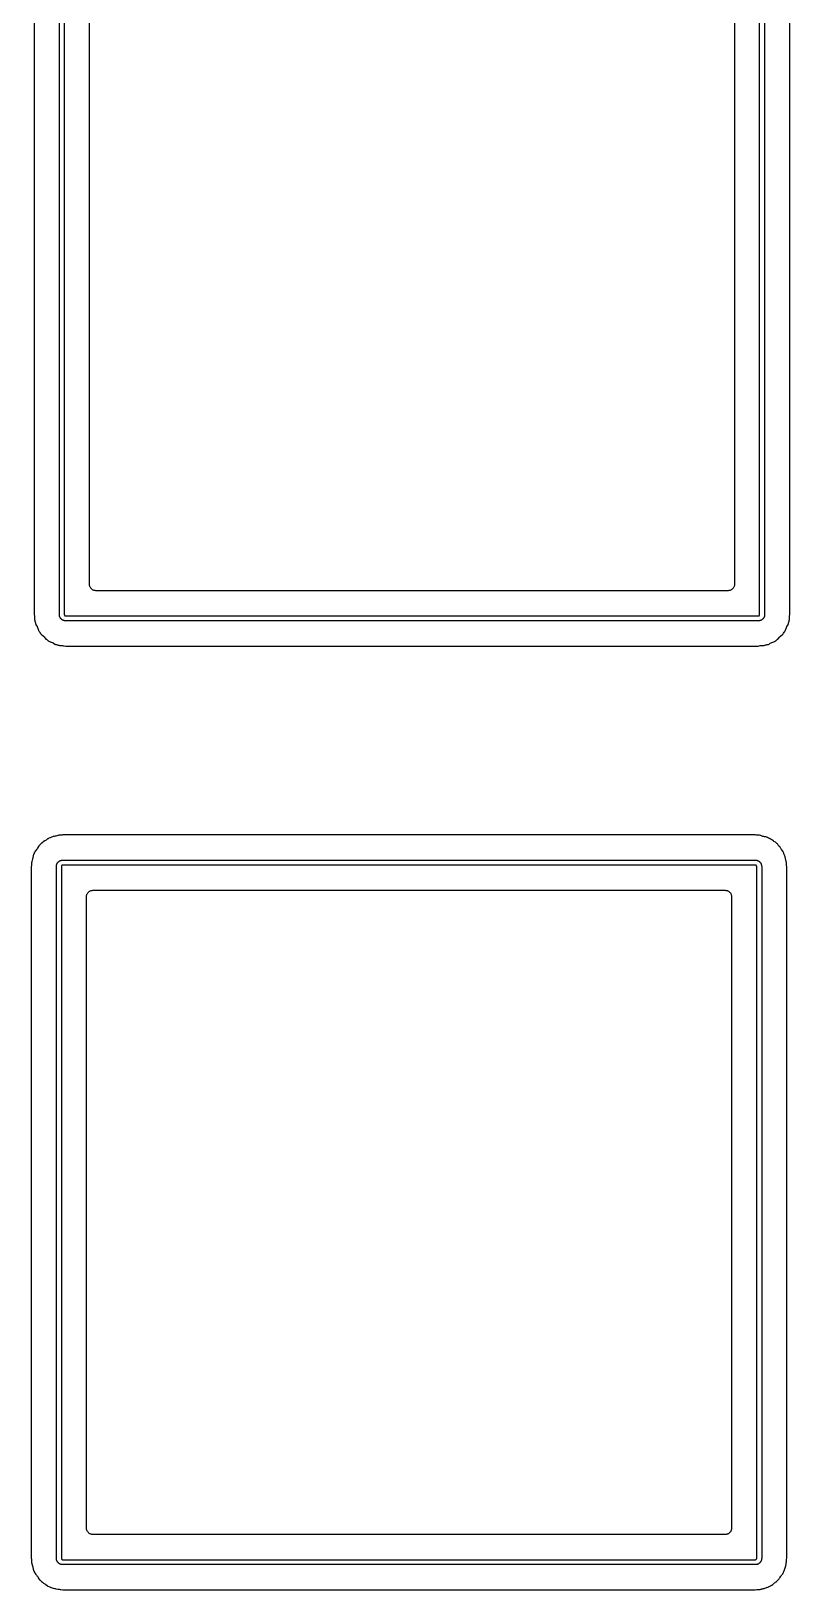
# Model space of a CAD drawing. Extents: x 63 to 223, y -147 to -32.
# Drawn here: x 133.96 to 149.26, y -121.63 to -90.17 of the extents above; entities that cross this region are included whole.
import ezdxf

# ---------------------------------------------------------------- set-up
doc = ezdxf.new("R2010")
doc.units = 0
doc.header["$MEASUREMENT"] = 0
doc.layers.add('BLACK', color=7, linetype='CONTINUOUS')

msp = doc.modelspace()

# ---------------------------------------------------------------- linework, layer by layer
at = {"layer": 'Black'}
for p, q in [((134.022, -87.9824), (134.022, -101.943)), ((134.53, -101.948), (134.53, -87.9781)), ((134.63, -87.9819), (134.63, -101.944)), ((148.652, -101.944), (148.652, -87.9819)), ((148.752, -87.9781), (148.752, -101.948)), ((149.26, -90.3001), (149.26, -87.9824)), ((135.138, -101.339), (135.138, -88.5869)), ((148.144, -88.5869), (148.144, -101.339)), ((149.26, -101.943), (149.26, -90.3001)), ((135.14, -101.35), (135.138, -101.339)), ((135.14, -101.361), (135.14, -101.35)), ((135.144, -101.371), (135.14, -101.361)), ((135.146, -101.382), (135.144, -101.371)), ((135.151, -101.392), (135.146, -101.382)), ((135.155, -101.402), (135.151, -101.392)), ((135.162, -101.411), (135.155, -101.402)), ((135.168, -101.421), (135.162, -101.411)), ((135.176, -101.428), (135.168, -101.421)), ((135.183, -101.436), (135.176, -101.428)), ((135.193, -101.442), (135.183, -101.436)), ((135.201, -101.449), (135.193, -101.442)), ((135.212, -101.453), (135.201, -101.449)), ((135.222, -101.458), (135.212, -101.453)), ((135.233, -101.46), (135.222, -101.458)), ((135.243, -101.464), (135.233, -101.46)), ((135.254, -101.464), (135.243, -101.464)), ((135.265, -101.466), (135.254, -101.464)), ((148.017, -101.466), (135.265, -101.466)), ((148.028, -101.464), (148.017, -101.466)), ((148.039, -101.464), (148.028, -101.464)), ((148.049, -101.46), (148.039, -101.464)), ((148.06, -101.458), (148.049, -101.46)), ((148.07, -101.453), (148.06, -101.458)), ((148.081, -101.449), (148.07, -101.453)), ((148.089, -101.442), (148.081, -101.449)), ((148.099, -101.436), (148.089, -101.442)), ((148.106, -101.428), (148.099, -101.436)), ((148.114, -101.421), (148.106, -101.428)), ((148.12, -101.411), (148.114, -101.421)), ((148.127, -101.402), (148.12, -101.411)), ((148.131, -101.392), (148.127, -101.402)), ((148.136, -101.382), (148.131, -101.392)), ((148.138, -101.371), (148.136, -101.382)), ((148.142, -101.361), (148.138, -101.371)), ((148.144, -101.339), (148.142, -101.35)), ((148.142, -101.35), (148.142, -101.361)), ((134.022, -101.943), (134.029, -101.977)), ((134.029, -101.977), (134.029, -101.993)), ((134.029, -101.993), (134.031, -102.009)), ((134.031, -102.009), (134.03, -102.035)), ((134.03, -102.035), (134.031, -102.047)), ((134.031, -102.047), (134.035, -102.067)), ((134.035, -102.067), (134.035, -102.068)), ((134.035, -102.068), (134.035, -102.07)), ((134.035, -102.07), (134.035, -102.071)), ((134.035, -102.071), (134.038, -102.079)), ((134.038, -102.079), (134.042, -102.098)), ((134.042, -102.098), (134.047, -102.117)), ((134.047, -102.117), (134.047, -102.119)), ((134.047, -102.119), (134.05, -102.127)), ((134.05, -102.127), (134.05, -102.128)), ((134.05, -102.128), (134.05, -102.128)), ((134.05, -102.128), (134.056, -102.149)), ((134.056, -102.149), (134.058, -102.156)), ((134.058, -102.156), (134.061, -102.164)), ((134.061, -102.164), (134.079, -102.19)), ((134.079, -102.19), (134.081, -102.195)), ((134.081, -102.195), (134.084, -102.198)), ((134.084, -102.198), (134.086, -102.202)), ((134.086, -102.202), (134.09, -102.212)), ((134.09, -102.212), (134.095, -102.22)), ((134.095, -102.22), (134.109, -102.259)), ((134.531, -101.952), (134.53, -101.948)), ((134.531, -101.955), (134.531, -101.952)), ((134.531, -101.959), (134.531, -101.955)), ((134.531, -101.961), (134.531, -101.959)), ((134.532, -101.968), (134.531, -101.961)), ((134.533, -101.975), (134.532, -101.968)), ((134.534, -101.979), (134.533, -101.975)), ((134.535, -101.982), (134.534, -101.979)), ((134.535, -101.984), (134.535, -101.982)), ((134.535, -101.986), (134.535, -101.984)), ((134.538, -101.992), (134.535, -101.986)), ((134.54, -101.999), (134.538, -101.992)), ((134.542, -102), (134.54, -101.999)), ((134.542, -102.002), (134.542, -102)), ((134.543, -102.002), (134.542, -102.002)), ((134.547, -102.009), (134.543, -102.002)), ((134.551, -102.017), (134.547, -102.009)), ((134.554, -102.021), (134.551, -102.017)), ((134.551, -102.017), (134.551, -102.017)), ((134.551, -102.017), (134.551, -102.017)), ((134.556, -102.025), (134.554, -102.021)), ((134.562, -102.03), (134.556, -102.025)), ((134.567, -102.036), (134.562, -102.03)), ((134.567, -102.037), (134.567, -102.036)), ((134.568, -102.037), (134.567, -102.037)), ((134.574, -102.042), (134.568, -102.037)), ((134.579, -102.048), (134.574, -102.042)), ((134.583, -102.05), (134.579, -102.048)), ((134.587, -102.053), (134.583, -102.05)), ((134.594, -102.057), (134.587, -102.053)), ((134.587, -102.053), (134.587, -102.053)), ((134.587, -102.053), (134.587, -102.053)), ((134.602, -102.061), (134.594, -102.057)), ((134.602, -102.062), (134.602, -102.061)), ((134.604, -102.062), (134.602, -102.062)), ((134.605, -102.064), (134.604, -102.062)), ((134.612, -102.066), (134.605, -102.064)), ((134.618, -102.069), (134.612, -102.066)), ((134.62, -102.069), (134.618, -102.069)), ((134.622, -102.069), (134.62, -102.069)), ((134.625, -102.07), (134.622, -102.069)), ((134.629, -102.071), (134.625, -102.07)), ((134.636, -102.072), (134.629, -102.071)), ((134.63, -101.944), (134.63, -101.948)), ((134.63, -101.948), (134.63, -101.951)), ((134.63, -101.951), (134.631, -101.952)), ((134.631, -101.952), (134.631, -101.954)), ((134.631, -101.954), (134.631, -101.956)), ((134.631, -101.956), (134.632, -101.958)), ((134.632, -101.958), (134.633, -101.96)), ((134.633, -101.96), (134.633, -101.96)), ((134.633, -101.96), (134.634, -101.962)), ((134.634, -101.962), (134.636, -101.963)), ((134.636, -101.963), (134.636, -101.964)), ((134.636, -101.964), (134.638, -101.966)), ((134.643, -102.073), (134.636, -102.072)), ((134.638, -101.966), (134.64, -101.968)), ((134.64, -101.968), (134.641, -101.968)), ((134.641, -101.968), (134.642, -101.97)), ((134.642, -101.97), (134.644, -101.971)), ((134.645, -102.073), (134.643, -102.073)), ((134.644, -101.971), (134.644, -101.971)), ((134.644, -101.971), (134.646, -101.972)), ((134.649, -102.073), (134.645, -102.073)), ((134.646, -101.972), (134.648, -101.973)), ((134.648, -101.973), (134.65, -101.973)), ((134.652, -102.073), (134.649, -102.073)), ((134.65, -101.973), (134.652, -101.973)), ((134.652, -101.973), (134.653, -101.974)), ((134.656, -102.074), (134.652, -102.073)), ((134.653, -101.974), (134.656, -101.974)), ((134.656, -101.974), (134.66, -101.974)), ((148.626, -102.074), (134.656, -102.074)), ((134.66, -101.974), (148.622, -101.974)), ((148.622, -101.974), (148.624, -101.974)), ((148.624, -101.974), (148.628, -101.974)), ((148.63, -102.073), (148.626, -102.074)), ((148.628, -101.974), (148.632, -101.973)), ((148.634, -102.073), (148.63, -102.073)), ((148.632, -101.973), (148.633, -101.973)), ((148.633, -101.973), (148.634, -101.973)), ((148.634, -101.973), (148.636, -101.972)), ((148.634, -101.973), (148.634, -101.973)), ((148.636, -102.073), (148.634, -102.073)), ((148.636, -101.972), (148.638, -101.971)), ((148.639, -102.073), (148.636, -102.073)), ((148.638, -101.971), (148.64, -101.97)), ((148.638, -101.971), (148.638, -101.971)), ((148.647, -102.072), (148.639, -102.073)), ((148.64, -101.97), (148.641, -101.968)), ((148.641, -101.968), (148.642, -101.968)), ((148.642, -101.968), (148.644, -101.966)), ((148.644, -101.966), (148.646, -101.964)), ((148.646, -101.963), (148.648, -101.962)), ((148.646, -101.964), (148.646, -101.963)), ((148.655, -102.07), (148.647, -102.072)), ((148.648, -101.962), (148.649, -101.96)), ((148.649, -101.96), (148.65, -101.958)), ((148.649, -101.96), (148.649, -101.96)), ((148.65, -101.958), (148.651, -101.956)), ((148.651, -101.952), (148.652, -101.951)), ((148.651, -101.954), (148.651, -101.952)), ((148.651, -101.956), (148.651, -101.954)), ((148.652, -101.948), (148.652, -101.944)), ((148.652, -101.951), (148.652, -101.948)), ((148.657, -102.07), (148.655, -102.07)), ((148.659, -102.069), (148.657, -102.07)), ((148.661, -102.069), (148.659, -102.069)), ((148.664, -102.069), (148.661, -102.069)), ((148.67, -102.066), (148.664, -102.069)), ((148.676, -102.064), (148.67, -102.066)), ((148.677, -102.063), (148.676, -102.064)), ((148.68, -102.062), (148.677, -102.063)), ((148.687, -102.057), (148.68, -102.061)), ((148.68, -102.061), (148.68, -102.062)), ((148.695, -102.053), (148.687, -102.057)), ((148.699, -102.05), (148.695, -102.053)), ((148.695, -102.053), (148.695, -102.053)), ((148.695, -102.053), (148.695, -102.053)), ((148.703, -102.048), (148.699, -102.05)), ((148.708, -102.042), (148.703, -102.048)), ((148.714, -102.037), (148.708, -102.042)), ((148.715, -102.037), (148.714, -102.037)), ((148.72, -102.03), (148.715, -102.036)), ((148.715, -102.036), (148.715, -102.037)), ((148.726, -102.025), (148.72, -102.03)), ((148.728, -102.021), (148.726, -102.025)), ((148.731, -102.017), (148.728, -102.021)), ((148.735, -102.01), (148.731, -102.017)), ((148.731, -102.017), (148.731, -102.017)), ((148.731, -102.017), (148.731, -102.017)), ((148.739, -102.002), (148.735, -102.01)), ((148.74, -102.002), (148.739, -102.002)), ((148.742, -101.999), (148.74, -102)), ((148.74, -102), (148.74, -102.002)), ((148.744, -101.992), (148.742, -101.999)), ((148.747, -101.986), (148.744, -101.992)), ((148.748, -101.979), (148.747, -101.982)), ((148.747, -101.982), (148.747, -101.984)), ((148.747, -101.984), (148.747, -101.986)), ((148.749, -101.975), (148.748, -101.979)), ((148.75, -101.968), (148.749, -101.975)), ((148.751, -101.961), (148.75, -101.968)), ((148.752, -101.948), (148.751, -101.952)), ((148.751, -101.952), (148.751, -101.955)), ((148.751, -101.955), (148.751, -101.959)), ((148.751, -101.959), (148.751, -101.961)), ((149.173, -102.259), (149.187, -102.22)), ((149.187, -102.22), (149.192, -102.212)), ((149.192, -102.212), (149.196, -102.202)), ((149.196, -102.202), (149.198, -102.198)), ((149.198, -102.198), (149.201, -102.195)), ((149.201, -102.195), (149.203, -102.19)), ((149.203, -102.19), (149.221, -102.164)), ((149.221, -102.164), (149.224, -102.156)), ((149.224, -102.156), (149.226, -102.149)), ((149.226, -102.149), (149.232, -102.128)), ((149.232, -102.127), (149.235, -102.119)), ((149.232, -102.128), (149.232, -102.127)), ((149.232, -102.128), (149.232, -102.128)), ((149.235, -102.117), (149.24, -102.098)), ((149.235, -102.119), (149.235, -102.117)), ((149.24, -102.098), (149.244, -102.079)), ((149.244, -102.079), (149.247, -102.071)), ((149.247, -102.067), (149.251, -102.047)), ((149.247, -102.068), (149.247, -102.067)), ((149.247, -102.07), (149.247, -102.068)), ((149.247, -102.071), (149.247, -102.07)), ((149.251, -102.009), (149.253, -101.993)), ((149.252, -102.035), (149.251, -102.009)), ((149.251, -102.047), (149.252, -102.035)), ((149.253, -101.977), (149.26, -101.943)), ((149.253, -101.993), (149.253, -101.977)), ((134.109, -102.259), (134.11, -102.263)), ((134.11, -102.263), (134.112, -102.266)), ((134.112, -102.266), (134.115, -102.276)), ((134.115, -102.276), (134.115, -102.276)), ((134.115, -102.276), (134.122, -102.287)), ((134.122, -102.287), (134.124, -102.29)), ((134.124, -102.29), (134.124, -102.29)), ((134.124, -102.29), (134.127, -102.294)), ((134.127, -102.294), (134.127, -102.295)), ((134.127, -102.295), (134.127, -102.296)), ((134.127, -102.296), (134.128, -102.298)), ((134.128, -102.298), (134.13, -102.3)), ((134.13, -102.3), (134.131, -102.301)), ((134.131, -102.301), (134.131, -102.301)), ((134.131, -102.301), (134.135, -102.304)), ((134.135, -102.304), (134.146, -102.32)), ((134.146, -102.32), (134.158, -102.336)), ((134.158, -102.336), (134.162, -102.344)), ((134.162, -102.344), (134.163, -102.344)), ((134.163, -102.344), (134.207, -102.382)), ((134.207, -102.382), (134.214, -102.39)), ((134.214, -102.39), (134.222, -102.397)), ((134.222, -102.397), (134.26, -102.441)), ((134.26, -102.441), (134.26, -102.442)), ((134.26, -102.442), (134.268, -102.446)), ((134.268, -102.446), (134.284, -102.458)), ((134.284, -102.458), (134.3, -102.469)), ((134.3, -102.469), (134.303, -102.473)), ((134.303, -102.473), (134.303, -102.473)), ((134.303, -102.473), (134.304, -102.474)), ((134.304, -102.474), (134.306, -102.476)), ((134.306, -102.476), (134.308, -102.477)), ((134.308, -102.477), (134.309, -102.477)), ((134.309, -102.477), (134.31, -102.477)), ((134.31, -102.477), (134.314, -102.48)), ((134.314, -102.48), (134.314, -102.48)), ((134.314, -102.48), (134.317, -102.482)), ((134.317, -102.482), (134.328, -102.489)), ((134.328, -102.489), (134.328, -102.489)), ((134.328, -102.489), (134.338, -102.492)), ((134.338, -102.492), (134.341, -102.494)), ((134.341, -102.494), (134.345, -102.495)), ((134.345, -102.495), (134.384, -102.509)), ((134.384, -102.509), (134.392, -102.514)), ((134.392, -102.514), (134.402, -102.518)), ((134.402, -102.518), (134.406, -102.52)), ((134.406, -102.52), (134.409, -102.523)), ((134.409, -102.523), (134.414, -102.525)), ((134.414, -102.525), (134.44, -102.543)), ((134.44, -102.543), (134.448, -102.546)), ((134.448, -102.546), (134.455, -102.548)), ((134.455, -102.548), (134.476, -102.554)), ((134.476, -102.554), (134.476, -102.554)), ((134.476, -102.554), (134.477, -102.554)), ((134.477, -102.554), (134.485, -102.557)), ((134.485, -102.557), (134.487, -102.557)), ((134.487, -102.557), (134.506, -102.562)), ((134.506, -102.562), (134.525, -102.566)), ((134.525, -102.566), (134.533, -102.569)), ((134.533, -102.569), (134.534, -102.569)), ((134.534, -102.569), (134.536, -102.569)), ((134.536, -102.569), (134.537, -102.569)), ((134.537, -102.569), (134.557, -102.573)), ((148.678, -102.573), (148.693, -102.571)), ((148.693, -102.571), (148.724, -102.572)), ((148.724, -102.572), (148.745, -102.569)), ((148.745, -102.569), (148.755, -102.567)), ((148.755, -102.567), (148.772, -102.56)), ((148.772, -102.56), (148.789, -102.556)), ((148.789, -102.556), (148.805, -102.551)), ((148.805, -102.551), (148.826, -102.549)), ((148.826, -102.549), (148.828, -102.548)), ((148.828, -102.548), (148.842, -102.543)), ((148.842, -102.543), (148.866, -102.526)), ((148.866, -102.526), (148.881, -102.52)), ((148.881, -102.52), (148.895, -102.512)), ((148.895, -102.512), (148.94, -102.496)), ((148.94, -102.496), (148.952, -102.489)), ((148.952, -102.489), (148.969, -102.479)), ((148.969, -102.479), (148.976, -102.476)), ((148.976, -102.476), (148.978, -102.474)), ((148.978, -102.474), (148.979, -102.473)), ((148.979, -102.473), (148.982, -102.469)), ((148.979, -102.473), (148.979, -102.473)), ((148.982, -102.469), (148.998, -102.458)), ((148.998, -102.458), (149.014, -102.446)), ((149.014, -102.446), (149.022, -102.442)), ((149.022, -102.441), (149.06, -102.397)), ((149.022, -102.442), (149.022, -102.441)), ((149.06, -102.397), (149.068, -102.39)), ((149.068, -102.39), (149.075, -102.382)), ((149.075, -102.382), (149.119, -102.344)), ((149.119, -102.344), (149.12, -102.344)), ((149.12, -102.344), (149.124, -102.336)), ((149.124, -102.336), (149.136, -102.32)), ((149.136, -102.32), (149.147, -102.304)), ((149.147, -102.304), (149.151, -102.301)), ((149.151, -102.301), (149.152, -102.3)), ((149.151, -102.301), (149.151, -102.301)), ((149.152, -102.3), (149.154, -102.298)), ((149.154, -102.298), (149.155, -102.296)), ((149.155, -102.294), (149.158, -102.29)), ((149.155, -102.295), (149.155, -102.294)), ((149.155, -102.296), (149.155, -102.295)), ((149.158, -102.29), (149.16, -102.287)), ((149.158, -102.29), (149.158, -102.29)), ((149.16, -102.287), (149.167, -102.276)), ((149.167, -102.276), (149.17, -102.266)), ((149.167, -102.276), (149.167, -102.276)), ((149.17, -102.266), (149.172, -102.263)), ((149.172, -102.263), (149.173, -102.259)), ((134.557, -102.573), (134.569, -102.574)), ((134.569, -102.574), (134.595, -102.573)), ((134.595, -102.573), (134.611, -102.575)), ((134.611, -102.575), (134.627, -102.575)), ((134.627, -102.575), (134.661, -102.582)), ((134.661, -102.582), (148.621, -102.582)), ((148.621, -102.582), (148.664, -102.574)), ((148.664, -102.574), (148.678, -102.573)), ((148.724, -102.572), (148.724, -102.572)), ((134.108, -106.632), (134.09, -106.664)), ((134.109, -106.63), (134.108, -106.632)), ((134.11, -106.628), (134.109, -106.63)), ((134.114, -106.621), (134.11, -106.628)), ((134.119, -106.615), (134.114, -106.621)), ((134.122, -106.611), (134.119, -106.615)), ((134.128, -106.604), (134.122, -106.611)), ((134.13, -106.602), (134.128, -106.604)), ((134.128, -106.604), (134.128, -106.604)), ((134.132, -106.601), (134.13, -106.602)), ((134.134, -106.599), (134.132, -106.601)), ((134.137, -106.598), (134.134, -106.599)), ((134.15, -106.584), (134.137, -106.598)), ((134.164, -106.571), (134.15, -106.584)), ((134.165, -106.568), (134.164, -106.571)), ((134.167, -106.566), (134.165, -106.568)), ((134.168, -106.564), (134.167, -106.566)), ((134.176, -106.557), (134.168, -106.564)), ((134.181, -106.553), (134.176, -106.557)), ((134.198, -106.539), (134.181, -106.553)), ((134.199, -106.537), (134.198, -106.538)), ((134.198, -106.538), (134.198, -106.539)), ((134.198, -106.539), (134.198, -106.539)), ((134.201, -106.536), (134.199, -106.537)), ((134.205, -106.533), (134.201, -106.536)), ((134.238, -106.516), (134.205, -106.533)), ((134.249, -106.507), (134.238, -106.516)), ((134.261, -106.5), (134.249, -106.507)), ((134.283, -106.482), (134.261, -106.5)), ((134.285, -106.48), (134.283, -106.482)), ((134.287, -106.479), (134.285, -106.48)), ((134.292, -106.476), (134.287, -106.478)), ((134.287, -106.478), (134.287, -106.479)), ((134.295, -106.475), (134.292, -106.476)), ((134.298, -106.473), (134.295, -106.475)), ((134.301, -106.473), (134.298, -106.473)), ((134.318, -106.464), (134.301, -106.473)), ((134.335, -106.456), (134.318, -106.464)), ((134.337, -106.454), (134.335, -106.456)), ((134.34, -106.452), (134.337, -106.454)), ((134.341, -106.451), (134.34, -106.452)), ((134.342, -106.451), (134.341, -106.451)), ((134.359, -106.444), (134.342, -106.451)), ((134.372, -106.441), (134.359, -106.444)), ((134.389, -106.435), (134.372, -106.441)), ((134.405, -106.43), (134.389, -106.435)), ((134.409, -106.428), (134.405, -106.43)), ((134.428, -106.427), (134.409, -106.428)), ((134.444, -106.422), (134.428, -106.427)), ((134.46, -106.42), (134.444, -106.422)), ((134.499, -106.406), (134.46, -106.42)), ((134.504, -106.406), (134.499, -106.406)), ((134.522, -106.403), (134.504, -106.406)), ((134.541, -106.402), (134.522, -106.403)), ((134.544, -106.401), (134.541, -106.402)), ((134.563, -106.4), (134.544, -106.401)), ((134.584, -106.399), (134.563, -106.4)), ((134.601, -106.396), (134.584, -106.399)), ((148.562, -106.396), (134.601, -106.396)), ((148.579, -106.399), (148.562, -106.396)), ((148.6, -106.4), (148.579, -106.399)), ((148.62, -106.401), (148.6, -106.4)), ((148.624, -106.4), (148.62, -106.401)), ((148.634, -106.401), (148.624, -106.4)), ((148.644, -106.402), (148.634, -106.401)), ((148.644, -106.403), (148.644, -106.402)), ((148.646, -106.403), (148.644, -106.403)), ((148.647, -106.403), (148.646, -106.403)), ((148.667, -106.406), (148.647, -106.403)), ((148.674, -106.407), (148.667, -106.406)), ((148.718, -106.424), (148.674, -106.407)), ((148.734, -106.427), (148.718, -106.424)), ((148.749, -106.431), (148.734, -106.427)), ((148.781, -106.435), (148.749, -106.431)), ((148.784, -106.436), (148.781, -106.435)), ((148.792, -106.441), (148.784, -106.436)), ((148.811, -106.45), (148.792, -106.441)), ((148.829, -106.458), (148.811, -106.45)), ((148.835, -106.46), (148.829, -106.458)), ((148.839, -106.46), (148.835, -106.46)), ((148.841, -106.461), (148.839, -106.46)), ((148.85, -106.468), (148.841, -106.461)), ((148.867, -106.477), (148.85, -106.468)), ((148.883, -106.487), (148.867, -106.477)), ((148.896, -106.492), (148.883, -106.487)), ((148.916, -106.509), (148.896, -106.492)), ((148.929, -106.517), (148.916, -106.509)), ((148.941, -106.527), (148.929, -106.517)), ((148.97, -106.543), (148.941, -106.527)), ((148.982, -106.553), (148.97, -106.543)), ((148.983, -106.554), (148.982, -106.553)), ((148.985, -106.556), (148.983, -106.554)), ((149, -106.57), (148.985, -106.556)), ((149.009, -106.578), (149, -106.57)), ((149.025, -106.602), (149.009, -106.578)), ((149.037, -106.615), (149.025, -106.602)), ((149.049, -106.629), (149.037, -106.615)), ((149.064, -106.642), (149.049, -106.629)), ((149.078, -106.668), (149.064, -106.642)), ((133.968, -106.975), (133.967, -106.978)), ((133.969, -106.956), (133.968, -106.975)), ((133.972, -106.938), (133.969, -106.956)), ((133.991, -106.881), (133.972, -106.934)), ((133.972, -106.934), (133.972, -106.938)), ((133.993, -106.868), (133.991, -106.881)), ((133.997, -106.855), (133.993, -106.868)), ((134.002, -106.812), (133.997, -106.855)), ((134.009, -106.794), (134.002, -106.812)), ((134.002, -106.812), (134.002, -106.812)), ((134.017, -106.776), (134.009, -106.794)), ((134.019, -106.772), (134.017, -106.775)), ((134.017, -106.775), (134.017, -106.776)), ((134.022, -106.767), (134.019, -106.772)), ((134.023, -106.766), (134.022, -106.767)), ((134.025, -106.758), (134.023, -106.766)), ((134.03, -106.748), (134.025, -106.758)), ((134.032, -106.745), (134.03, -106.747)), ((134.03, -106.747), (134.03, -106.748)), ((134.035, -106.739), (134.032, -106.745)), ((134.036, -106.737), (134.035, -106.739)), ((134.039, -106.731), (134.036, -106.737)), ((134.041, -106.727), (134.039, -106.731)), ((134.039, -106.731), (134.039, -106.731)), ((134.044, -106.722), (134.041, -106.727)), ((134.076, -106.683), (134.044, -106.722)), ((134.082, -106.673), (134.076, -106.683)), ((134.09, -106.664), (134.082, -106.673)), ((134.482, -106.979), (134.483, -106.976)), ((134.483, -106.976), (134.484, -106.974)), ((134.484, -106.974), (134.485, -106.971)), ((134.485, -106.971), (134.488, -106.966)), ((134.488, -106.966), (134.491, -106.961)), ((134.491, -106.961), (134.493, -106.959)), ((134.493, -106.959), (134.495, -106.957)), ((134.495, -106.955), (134.5, -106.95)), ((134.495, -106.957), (134.495, -106.955)), ((134.495, -106.957), (134.495, -106.957)), ((134.5, -106.95), (134.504, -106.945)), ((134.504, -106.945), (134.505, -106.944)), ((134.505, -106.944), (134.507, -106.942)), ((134.507, -106.942), (134.507, -106.941)), ((134.507, -106.941), (134.508, -106.941)), ((134.508, -106.941), (134.51, -106.939)), ((134.51, -106.939), (134.511, -106.938)), ((134.511, -106.938), (134.516, -106.934)), ((134.516, -106.934), (134.521, -106.929)), ((134.521, -106.929), (134.523, -106.929)), ((134.523, -106.929), (134.526, -106.926)), ((134.523, -106.929), (134.523, -106.929)), ((134.526, -106.926), (134.529, -106.924)), ((134.529, -106.924), (134.533, -106.921)), ((134.533, -106.921), (134.537, -106.919)), ((134.537, -106.919), (134.541, -106.918)), ((134.541, -106.918), (134.544, -106.916)), ((134.544, -106.916), (134.546, -106.916)), ((134.546, -106.915), (134.554, -106.913)), ((134.546, -106.916), (134.546, -106.915)), ((134.554, -106.913), (134.56, -106.91)), ((134.56, -106.91), (134.562, -106.91)), ((134.562, -106.91), (134.563, -106.91)), ((134.563, -106.909), (134.566, -106.908)), ((134.563, -106.91), (134.563, -106.909)), ((134.566, -106.908), (134.572, -106.907)), ((134.572, -106.907), (134.577, -106.905)), ((134.577, -106.905), (134.58, -106.906)), ((134.58, -106.906), (134.583, -106.905)), ((134.583, -106.905), (134.586, -106.905)), ((134.586, -106.905), (134.588, -106.905)), ((134.588, -106.905), (134.592, -106.905)), ((134.592, -106.905), (134.596, -106.904)), ((134.596, -106.904), (148.566, -106.904)), ((148.566, -106.904), (148.57, -106.905)), ((148.57, -106.905), (148.573, -106.905)), ((148.573, -106.905), (148.577, -106.905)), ((148.577, -106.905), (148.58, -106.905)), ((148.58, -106.905), (148.583, -106.906)), ((148.583, -106.906), (148.586, -106.905)), ((148.586, -106.905), (148.591, -106.907)), ((148.591, -106.907), (148.597, -106.908)), ((148.597, -106.908), (148.6, -106.909)), ((148.6, -106.909), (148.602, -106.91)), ((148.602, -106.91), (148.603, -106.911)), ((148.603, -106.911), (148.607, -106.912)), ((148.607, -106.912), (148.614, -106.914)), ((148.614, -106.914), (148.617, -106.916)), ((148.617, -106.916), (148.62, -106.917)), ((148.62, -106.917), (148.62, -106.917)), ((148.62, -106.917), (148.621, -106.917)), ((148.621, -106.917), (148.628, -106.921)), ((148.628, -106.921), (148.635, -106.925)), ((148.635, -106.925), (148.635, -106.925)), ((148.635, -106.925), (148.636, -106.926)), ((148.636, -106.926), (148.639, -106.928)), ((148.639, -106.928), (148.641, -106.929)), ((148.641, -106.929), (148.645, -106.933)), ((148.645, -106.933), (148.65, -106.937)), ((148.65, -106.937), (148.653, -106.94)), ((148.653, -106.94), (148.656, -106.942)), ((148.656, -106.942), (148.658, -106.944)), ((148.658, -106.944), (148.659, -106.945)), ((148.659, -106.945), (148.663, -106.95)), ((148.663, -106.95), (148.668, -106.955)), ((148.668, -106.955), (148.668, -106.957)), ((148.668, -106.957), (148.67, -106.959)), ((148.67, -106.959), (148.67, -106.96)), ((148.67, -106.96), (148.671, -106.961)), ((148.671, -106.961), (148.674, -106.965)), ((148.674, -106.965), (148.677, -106.97)), ((148.677, -106.97), (148.68, -106.976)), ((148.68, -106.976), (148.683, -106.982)), ((149.086, -106.679), (149.078, -106.668)), ((149.093, -106.691), (149.086, -106.679)), ((149.119, -106.722), (149.093, -106.691)), ((149.122, -106.727), (149.119, -106.722)), ((149.124, -106.731), (149.122, -106.727)), ((149.127, -106.737), (149.124, -106.731)), ((149.124, -106.731), (149.124, -106.731)), ((149.128, -106.739), (149.127, -106.737)), ((149.131, -106.745), (149.128, -106.739)), ((149.132, -106.746), (149.131, -106.745)), ((149.139, -106.769), (149.132, -106.746)), ((149.147, -106.788), (149.139, -106.769)), ((149.156, -106.806), (149.147, -106.788)), ((149.156, -106.807), (149.156, -106.806)), ((149.161, -106.819), (149.156, -106.807)), ((149.168, -106.838), (149.161, -106.819)), ((149.168, -106.839), (149.168, -106.838)), ((149.172, -106.872), (149.168, -106.839)), ((149.176, -106.885), (149.172, -106.872)), ((149.178, -106.899), (149.176, -106.885)), ((149.189, -106.929), (149.178, -106.899)), ((149.192, -106.949), (149.189, -106.929)), ((149.189, -106.929), (149.189, -106.929)), ((149.193, -106.961), (149.192, -106.949)), ((149.192, -106.963), (149.193, -106.961)), ((149.193, -106.983), (149.192, -106.963)), ((133.965, -107.018), (133.962, -107.035)), ((133.962, -107.035), (133.962, -120.996)), ((133.966, -106.997), (133.965, -107.018)), ((133.967, -106.978), (133.966, -106.997)), ((134.47, -107.03), (134.471, -107.026)), ((134.47, -121), (134.47, -107.03)), ((134.471, -107.011), (134.473, -107.006)), ((134.472, -107.014), (134.471, -107.011)), ((134.471, -107.017), (134.472, -107.014)), ((134.471, -107.02), (134.471, -107.017)), ((134.471, -107.022), (134.471, -107.02)), ((134.471, -107.026), (134.471, -107.022)), ((134.473, -107.006), (134.474, -107)), ((134.474, -107), (134.475, -106.997)), ((134.475, -106.997), (134.476, -106.997)), ((134.476, -106.997), (134.478, -106.989)), ((134.478, -106.989), (134.48, -106.982)), ((134.48, -106.982), (134.482, -106.979)), ((134.571, -107.026), (134.57, -107.028)), ((134.57, -107.028), (134.57, -107.032)), ((134.57, -107.032), (134.57, -107.034)), ((134.57, -107.034), (134.57, -120.996)), ((134.573, -107.018), (134.571, -107.026)), ((134.574, -107.018), (134.573, -107.018)), ((134.575, -107.016), (134.574, -107.018)), ((134.578, -107.012), (134.575, -107.016)), ((134.582, -107.009), (134.578, -107.012)), ((134.578, -107.012), (134.578, -107.012)), ((134.578, -107.012), (134.578, -107.012)), ((134.583, -107.008), (134.582, -107.009)), ((134.584, -107.008), (134.583, -107.008)), ((134.592, -107.005), (134.584, -107.007)), ((134.584, -107.007), (134.584, -107.008)), ((134.594, -107.004), (134.592, -107.005)), ((134.598, -107.004), (134.594, -107.004)), ((134.6, -107.004), (134.598, -107.004)), ((148.562, -107.004), (134.6, -107.004)), ((148.566, -107.004), (148.562, -107.004)), ((148.569, -107.004), (148.566, -107.004)), ((148.571, -107.005), (148.569, -107.004)), ((148.575, -107.006), (148.571, -107.005)), ((148.576, -107.007), (148.575, -107.006)), ((148.578, -107.007), (148.576, -107.007)), ((148.581, -107.009), (148.578, -107.007)), ((148.583, -107.011), (148.581, -107.009)), ((148.585, -107.012), (148.583, -107.011)), ((148.586, -107.014), (148.585, -107.012)), ((148.589, -107.018), (148.586, -107.014)), ((148.59, -107.019), (148.589, -107.018)), ((148.59, -107.02), (148.59, -107.019)), ((148.591, -107.022), (148.59, -107.02)), ((148.591, -107.023), (148.591, -107.022)), ((148.591, -107.024), (148.591, -107.023)), ((148.592, -107.032), (148.591, -107.024)), ((148.593, -107.036), (148.592, -107.032)), ((148.593, -120.993), (148.593, -107.036)), ((148.683, -106.982), (148.685, -106.989)), ((148.685, -106.989), (148.687, -106.997)), ((148.687, -106.997), (148.688, -106.999)), ((148.688, -106.999), (148.688, -107.001)), ((148.688, -107.001), (148.69, -107.009)), ((148.69, -107.009), (148.691, -107.017)), ((148.691, -107.017), (148.691, -107.018)), ((148.691, -107.018), (148.692, -107.022)), ((148.692, -107.022), (148.693, -107.03)), ((148.693, -107.03), (148.693, -121)), ((149.194, -107.003), (149.193, -106.983)), ((149.201, -107.04), (149.194, -107.003)), ((149.201, -120.991), (149.201, -107.04)), ((135.084, -107.607), (135.086, -107.596)), ((135.086, -107.596), (135.091, -107.586)), ((135.091, -107.586), (135.095, -107.575)), ((135.095, -107.575), (135.102, -107.567)), ((135.102, -107.567), (135.108, -107.557)), ((135.108, -107.557), (135.116, -107.55)), ((135.116, -107.55), (135.123, -107.542)), ((135.123, -107.542), (135.133, -107.536)), ((135.133, -107.536), (135.142, -107.529)), ((135.142, -107.529), (135.152, -107.525)), ((135.152, -107.525), (135.162, -107.52)), ((135.162, -107.52), (135.173, -107.518)), ((135.173, -107.518), (135.183, -107.514)), ((135.183, -107.514), (135.194, -107.514)), ((135.194, -107.514), (135.205, -107.512)), ((135.205, -107.512), (147.958, -107.512)), ((147.958, -107.512), (147.969, -107.514)), ((147.969, -107.514), (147.98, -107.514)), ((147.98, -107.514), (147.99, -107.518)), ((147.99, -107.518), (148.001, -107.52)), ((148.001, -107.52), (148.011, -107.525)), ((148.011, -107.525), (148.022, -107.529)), ((148.022, -107.529), (148.03, -107.536)), ((148.03, -107.536), (148.04, -107.542)), ((148.04, -107.542), (148.047, -107.55)), ((148.047, -107.55), (148.055, -107.557)), ((148.055, -107.557), (148.061, -107.567)), ((148.061, -107.567), (148.068, -107.575)), ((148.068, -107.575), (148.072, -107.586)), ((148.072, -107.586), (148.077, -107.596)), ((148.077, -107.596), (148.079, -107.607)), ((135.078, -107.639), (135.08, -107.628)), ((135.078, -120.391), (135.078, -107.639)), ((135.08, -107.617), (135.084, -107.607)), ((135.08, -107.628), (135.08, -107.617)), ((148.079, -107.607), (148.083, -107.617)), ((148.083, -107.617), (148.083, -107.628)), ((148.083, -107.628), (148.085, -107.639)), ((148.085, -107.639), (148.085, -120.391)), ((135.08, -120.402), (135.078, -120.391)), ((135.08, -120.413), (135.08, -120.402)), ((135.084, -120.423), (135.08, -120.413)), ((135.086, -120.434), (135.084, -120.423)), ((135.091, -120.444), (135.086, -120.434)), ((135.095, -120.454), (135.091, -120.444)), ((135.102, -120.463), (135.095, -120.454)), ((135.108, -120.473), (135.102, -120.463)), ((135.116, -120.48), (135.108, -120.473)), ((135.123, -120.488), (135.116, -120.48)), ((135.133, -120.494), (135.123, -120.488)), ((135.142, -120.501), (135.133, -120.494)), ((135.152, -120.505), (135.142, -120.501)), ((135.162, -120.51), (135.152, -120.505)), ((148.011, -120.505), (148.001, -120.51)), ((148.022, -120.501), (148.011, -120.505)), ((148.03, -120.494), (148.022, -120.501)), ((148.04, -120.488), (148.03, -120.494)), ((148.047, -120.48), (148.04, -120.488)), ((148.055, -120.473), (148.047, -120.48)), ((148.061, -120.463), (148.055, -120.473)), ((148.068, -120.454), (148.061, -120.463)), ((148.072, -120.444), (148.068, -120.454)), ((148.077, -120.434), (148.072, -120.444)), ((148.079, -120.423), (148.077, -120.434)), ((148.083, -120.413), (148.079, -120.423)), ((148.085, -120.391), (148.083, -120.402)), ((148.083, -120.402), (148.083, -120.413)), ((135.173, -120.512), (135.162, -120.51)), ((135.183, -120.516), (135.173, -120.512)), ((135.194, -120.516), (135.183, -120.516)), ((135.205, -120.518), (135.194, -120.516)), ((147.958, -120.518), (135.205, -120.518)), ((147.969, -120.516), (147.958, -120.518)), ((147.98, -120.516), (147.969, -120.516)), ((147.99, -120.512), (147.98, -120.516)), ((148.001, -120.51), (147.99, -120.512)), ((133.962, -120.996), (133.965, -121.013)), ((133.965, -121.013), (133.966, -121.034)), ((133.966, -121.034), (133.967, -121.054)), ((133.967, -121.054), (133.966, -121.058)), ((133.966, -121.058), (133.967, -121.068)), ((133.967, -121.068), (133.968, -121.078)), ((133.968, -121.078), (133.969, -121.078)), ((133.969, -121.078), (133.969, -121.08)), ((133.969, -121.08), (133.969, -121.081)), ((133.969, -121.081), (133.972, -121.101)), ((133.972, -121.101), (133.973, -121.108)), ((133.973, -121.108), (133.991, -121.153)), ((134.471, -121.004), (134.47, -121)), ((134.471, -121.007), (134.471, -121.004)), ((134.471, -121.011), (134.471, -121.007)), ((134.471, -121.014), (134.471, -121.011)), ((134.472, -121.017), (134.471, -121.014)), ((134.471, -121.02), (134.472, -121.017)), ((134.473, -121.025), (134.471, -121.02)), ((134.474, -121.031), (134.473, -121.025)), ((134.475, -121.034), (134.474, -121.031)), ((134.476, -121.036), (134.475, -121.034)), ((134.477, -121.037), (134.476, -121.036)), ((134.478, -121.041), (134.477, -121.037)), ((134.48, -121.048), (134.478, -121.041)), ((134.482, -121.051), (134.48, -121.048)), ((134.483, -121.054), (134.482, -121.051)), ((134.484, -121.056), (134.483, -121.054)), ((134.485, -121.059), (134.484, -121.056)), ((134.488, -121.064), (134.485, -121.059)), ((134.491, -121.069), (134.488, -121.064)), ((134.493, -121.071), (134.491, -121.069)), ((134.495, -121.073), (134.493, -121.071)), ((134.495, -121.074), (134.495, -121.073)), ((134.498, -121.078), (134.495, -121.074)), ((134.503, -121.084), (134.498, -121.078)), ((134.506, -121.087), (134.503, -121.084)), ((134.508, -121.09), (134.506, -121.087)), ((134.51, -121.092), (134.508, -121.09)), ((134.511, -121.093), (134.51, -121.092)), ((134.516, -121.097), (134.511, -121.093)), ((134.521, -121.102), (134.516, -121.097)), ((134.523, -121.102), (134.521, -121.102)), ((134.525, -121.104), (134.523, -121.102)), ((134.526, -121.104), (134.525, -121.104)), ((134.527, -121.105), (134.526, -121.104)), ((134.533, -121.108), (134.527, -121.105)), ((134.538, -121.112), (134.533, -121.108)), ((134.542, -121.114), (134.538, -121.112)), ((134.544, -121.115), (134.542, -121.114)), ((134.545, -121.115), (134.544, -121.115)), ((134.546, -121.116), (134.545, -121.115)), ((134.554, -121.118), (134.546, -121.116)), ((134.56, -121.121), (134.554, -121.118)), ((134.562, -121.121), (134.56, -121.121)), ((134.563, -121.121), (134.562, -121.121)), ((134.565, -121.122), (134.563, -121.121)), ((134.567, -121.122), (134.565, -121.122)), ((134.575, -121.124), (134.567, -121.122)), ((134.57, -120.996), (134.57, -121)), ((134.57, -121), (134.57, -121.003)), ((134.57, -121.003), (134.571, -121.005)), ((134.571, -121.005), (134.572, -121.009)), ((134.572, -121.009), (134.573, -121.01)), ((134.573, -121.01), (134.573, -121.012)), ((134.573, -121.012), (134.575, -121.014)), ((134.575, -121.014), (134.578, -121.018)), ((134.583, -121.125), (134.575, -121.124)), ((134.578, -121.018), (134.578, -121.019)), ((134.578, -121.019), (134.58, -121.02)), ((134.58, -121.02), (134.583, -121.022)), ((134.583, -121.022), (134.585, -121.023)), ((134.586, -121.125), (134.583, -121.125)), ((134.585, -121.023), (134.587, -121.024)), ((134.588, -121.125), (134.586, -121.125)), ((134.587, -121.024), (134.588, -121.025)), ((134.588, -121.025), (134.589, -121.025)), ((134.592, -121.125), (134.588, -121.125)), ((134.589, -121.025), (134.59, -121.025)), ((134.59, -121.025), (134.594, -121.026)), ((134.596, -121.126), (134.592, -121.125)), ((134.594, -121.026), (134.598, -121.026)), ((148.566, -121.126), (134.596, -121.126)), ((134.598, -121.026), (134.6, -121.026)), ((134.6, -121.026), (148.562, -121.026)), ((148.562, -121.026), (148.566, -121.026)), ((148.566, -121.026), (148.569, -121.026)), ((148.57, -121.125), (148.566, -121.126)), ((148.569, -121.026), (148.573, -121.025)), ((148.573, -121.125), (148.57, -121.125)), ((148.573, -121.025), (148.574, -121.025)), ((148.577, -121.125), (148.573, -121.125)), ((148.574, -121.025), (148.574, -121.025)), ((148.574, -121.025), (148.575, -121.025)), ((148.575, -121.025), (148.576, -121.024)), ((148.576, -121.024), (148.579, -121.023)), ((148.58, -121.125), (148.577, -121.125)), ((148.579, -121.023), (148.582, -121.02)), ((148.588, -121.124), (148.58, -121.125)), ((148.582, -121.02), (148.583, -121.02)), ((148.583, -121.02), (148.585, -121.019)), ((148.583, -121.02), (148.583, -121.02)), ((148.585, -121.018), (148.586, -121.016)), ((148.585, -121.019), (148.585, -121.018)), ((148.586, -121.016), (148.589, -121.012)), ((148.596, -121.122), (148.588, -121.124)), ((148.589, -121.012), (148.59, -121.011)), ((148.59, -121.01), (148.591, -121.009)), ((148.59, -121.011), (148.59, -121.01)), ((148.59, -121.01), (148.59, -121.01)), ((148.591, -121.007), (148.592, -121)), ((148.591, -121.008), (148.591, -121.007)), ((148.591, -121.009), (148.591, -121.008)), ((148.591, -121.008), (148.591, -121.008)), ((148.592, -121), (148.593, -120.993)), ((148.593, -120.993), (148.593, -120.993)), ((148.598, -121.122), (148.596, -121.122)), ((148.6, -121.121), (148.598, -121.122)), ((148.607, -121.119), (148.6, -121.121)), ((148.614, -121.117), (148.607, -121.119)), ((148.62, -121.114), (148.614, -121.117)), ((148.626, -121.111), (148.62, -121.114)), ((148.62, -121.114), (148.62, -121.114)), ((148.629, -121.109), (148.626, -121.111)), ((148.632, -121.108), (148.629, -121.109)), ((148.637, -121.104), (148.632, -121.108)), ((148.641, -121.102), (148.637, -121.104)), ((148.645, -121.098), (148.641, -121.102)), ((148.65, -121.094), (148.645, -121.098)), ((148.655, -121.089), (148.65, -121.094)), ((148.66, -121.084), (148.655, -121.089)), ((148.665, -121.078), (148.66, -121.084)), ((148.67, -121.071), (148.665, -121.078)), ((148.671, -121.069), (148.67, -121.07)), ((148.67, -121.07), (148.67, -121.071)), ((148.674, -121.065), (148.671, -121.069)), ((148.677, -121.06), (148.674, -121.065)), ((148.68, -121.054), (148.677, -121.06)), ((148.683, -121.048), (148.68, -121.054)), ((148.685, -121.041), (148.683, -121.048)), ((148.687, -121.034), (148.685, -121.041)), ((148.688, -121.032), (148.687, -121.034)), ((148.69, -121.022), (148.688, -121.03)), ((148.688, -121.03), (148.688, -121.032)), ((148.691, -121.014), (148.69, -121.022)), ((148.692, -121.007), (148.691, -121.014)), ((148.691, -121.014), (148.691, -121.014)), ((148.693, -121), (148.692, -121.007)), ((149.181, -121.138), (149.185, -121.121)), ((149.185, -121.121), (149.187, -121.114)), ((149.187, -121.106), (149.189, -121.087)), ((149.187, -121.114), (149.187, -121.106)), ((149.189, -121.087), (149.191, -121.069)), ((149.191, -121.069), (149.193, -121.063)), ((149.193, -121.048), (149.194, -121.027)), ((149.193, -121.063), (149.193, -121.048)), ((149.194, -121.027), (149.201, -120.991)), ((133.991, -121.153), (133.993, -121.168)), ((133.993, -121.168), (133.998, -121.182)), ((133.998, -121.182), (134.002, -121.219)), ((134.002, -121.219), (134.003, -121.219)), ((134.003, -121.219), (134.01, -121.237)), ((134.01, -121.237), (134.018, -121.255)), ((134.018, -121.255), (134.018, -121.256)), ((134.018, -121.256), (134.02, -121.26)), ((134.02, -121.26), (134.022, -121.264)), ((134.022, -121.264), (134.023, -121.267)), ((134.023, -121.267), (134.025, -121.272)), ((134.025, -121.272), (134.029, -121.281)), ((134.029, -121.281), (134.03, -121.282)), ((134.03, -121.282), (134.03, -121.283)), ((134.03, -121.283), (134.037, -121.292)), ((134.037, -121.292), (134.046, -121.309)), ((134.046, -121.309), (134.051, -121.317)), ((134.051, -121.317), (134.069, -121.336)), ((134.069, -121.336), (134.077, -121.349)), ((134.077, -121.349), (134.086, -121.36)), ((134.086, -121.36), (134.102, -121.388)), ((134.102, -121.388), (134.103, -121.39)), ((134.103, -121.39), (134.105, -121.392)), ((134.105, -121.392), (134.114, -121.41)), ((134.114, -121.41), (134.119, -121.416)), ((134.119, -121.416), (134.12, -121.417)), ((134.12, -121.417), (134.121, -121.418)), ((134.121, -121.418), (134.132, -121.43)), ((134.132, -121.43), (134.135, -121.433)), ((134.135, -121.433), (134.137, -121.435)), ((134.137, -121.435), (134.141, -121.44)), ((134.141, -121.44), (134.143, -121.442)), ((134.143, -121.442), (134.149, -121.446)), ((134.149, -121.446), (134.163, -121.46)), ((148.998, -121.462), (149.013, -121.448)), ((149.013, -121.448), (149.014, -121.448)), ((149.014, -121.448), (149.03, -121.423)), ((149.03, -121.423), (149.043, -121.41)), ((149.043, -121.41), (149.054, -121.396)), ((149.054, -121.396), (149.064, -121.388)), ((149.064, -121.388), (149.065, -121.386)), ((149.065, -121.386), (149.067, -121.383)), ((149.067, -121.383), (149.068, -121.38)), ((149.068, -121.38), (149.079, -121.359)), ((149.079, -121.359), (149.09, -121.345)), ((149.09, -121.345), (149.099, -121.331)), ((149.099, -121.331), (149.112, -121.317)), ((149.112, -121.317), (149.117, -121.309)), ((149.117, -121.309), (149.126, -121.292)), ((149.126, -121.292), (149.132, -121.284)), ((149.132, -121.284), (149.133, -121.281)), ((149.133, -121.281), (149.135, -121.276)), ((149.135, -121.276), (149.136, -121.271)), ((149.136, -121.271), (149.137, -121.268)), ((149.137, -121.268), (149.138, -121.265)), ((149.138, -121.265), (149.145, -121.248)), ((149.145, -121.248), (149.152, -121.23)), ((149.152, -121.23), (149.154, -121.227)), ((149.154, -121.227), (149.155, -121.225)), ((149.155, -121.225), (149.156, -121.224)), ((149.156, -121.224), (149.161, -121.212)), ((149.161, -121.212), (149.168, -121.193)), ((149.168, -121.19), (149.175, -121.167)), ((149.168, -121.193), (149.168, -121.19)), ((149.168, -121.19), (149.168, -121.19)), ((149.168, -121.19), (149.168, -121.19)), ((149.168, -121.193), (149.168, -121.193)), ((149.175, -121.167), (149.176, -121.164)), ((149.176, -121.164), (149.177, -121.155)), ((149.177, -121.155), (149.181, -121.138)), ((134.163, -121.46), (134.17, -121.467)), ((134.17, -121.467), (134.172, -121.467)), ((134.172, -121.467), (134.172, -121.468)), ((134.172, -121.468), (134.172, -121.468)), ((134.172, -121.468), (134.189, -121.482)), ((134.189, -121.482), (134.206, -121.496)), ((134.206, -121.496), (134.206, -121.496)), ((134.206, -121.496), (134.206, -121.496)), ((134.206, -121.496), (134.208, -121.498)), ((134.208, -121.498), (134.234, -121.512)), ((134.234, -121.512), (134.245, -121.52)), ((134.245, -121.52), (134.257, -121.527)), ((134.257, -121.527), (134.283, -121.549)), ((134.283, -121.549), (134.285, -121.551)), ((134.285, -121.551), (134.287, -121.552)), ((134.287, -121.552), (134.287, -121.553)), ((134.287, -121.553), (134.292, -121.555)), ((134.292, -121.555), (134.299, -121.557)), ((134.299, -121.557), (134.318, -121.566)), ((134.318, -121.566), (134.337, -121.575)), ((134.337, -121.575), (134.343, -121.579)), ((134.343, -121.579), (134.343, -121.579)), ((134.343, -121.579), (134.358, -121.586)), ((134.358, -121.586), (134.366, -121.587)), ((134.366, -121.587), (134.385, -121.595)), ((134.385, -121.595), (134.404, -121.602)), ((134.404, -121.602), (134.404, -121.602)), ((134.404, -121.602), (134.435, -121.605)), ((134.435, -121.605), (134.448, -121.61)), ((134.448, -121.61), (134.462, -121.612)), ((134.462, -121.612), (134.496, -121.624)), ((134.496, -121.624), (134.529, -121.623)), ((134.529, -121.623), (134.544, -121.625)), ((134.544, -121.625), (134.558, -121.626)), ((134.558, -121.626), (134.601, -121.634)), ((134.601, -121.634), (148.562, -121.634)), ((148.562, -121.634), (148.593, -121.628)), ((148.593, -121.628), (148.614, -121.627)), ((148.614, -121.627), (148.634, -121.626)), ((148.634, -121.626), (148.644, -121.628)), ((148.644, -121.628), (148.665, -121.625)), ((148.644, -121.628), (148.644, -121.628)), ((148.665, -121.625), (148.676, -121.623)), ((148.676, -121.623), (148.685, -121.619)), ((148.685, -121.619), (148.686, -121.619)), ((148.686, -121.619), (148.687, -121.619)), ((148.687, -121.619), (148.698, -121.617)), ((148.698, -121.617), (148.708, -121.613)), ((148.708, -121.613), (148.724, -121.609)), ((148.724, -121.609), (148.741, -121.604)), ((148.741, -121.604), (148.759, -121.602)), ((148.759, -121.602), (148.778, -121.595)), ((148.759, -121.602), (148.759, -121.602)), ((148.778, -121.595), (148.79, -121.59)), ((148.79, -121.59), (148.791, -121.589)), ((148.791, -121.589), (148.793, -121.588)), ((148.793, -121.588), (148.796, -121.586)), ((148.796, -121.586), (148.814, -121.579)), ((148.814, -121.579), (148.831, -121.572)), ((148.831, -121.572), (148.834, -121.571)), ((148.834, -121.571), (148.837, -121.57)), ((148.837, -121.57), (148.842, -121.569)), ((148.842, -121.569), (148.847, -121.567)), ((148.847, -121.567), (148.855, -121.561)), ((148.855, -121.561), (148.871, -121.552)), ((148.871, -121.552), (148.888, -121.543)), ((148.888, -121.543), (148.903, -121.537)), ((148.903, -121.537), (148.906, -121.535)), ((148.906, -121.535), (148.907, -121.535)), ((148.907, -121.535), (148.908, -121.534)), ((148.908, -121.534), (148.909, -121.533)), ((148.909, -121.533), (148.937, -121.505)), ((148.937, -121.505), (148.951, -121.495)), ((148.951, -121.495), (148.964, -121.485)), ((148.964, -121.485), (148.965, -121.484)), ((148.965, -121.484), (148.97, -121.48)), ((148.97, -121.48), (148.972, -121.479)), ((148.972, -121.479), (148.974, -121.477)), ((148.974, -121.477), (148.996, -121.465)), ((148.996, -121.465), (148.998, -121.462))]:
    msp.add_line(p, q, dxfattribs=at)

doc.saveas('drawing.dxf')
